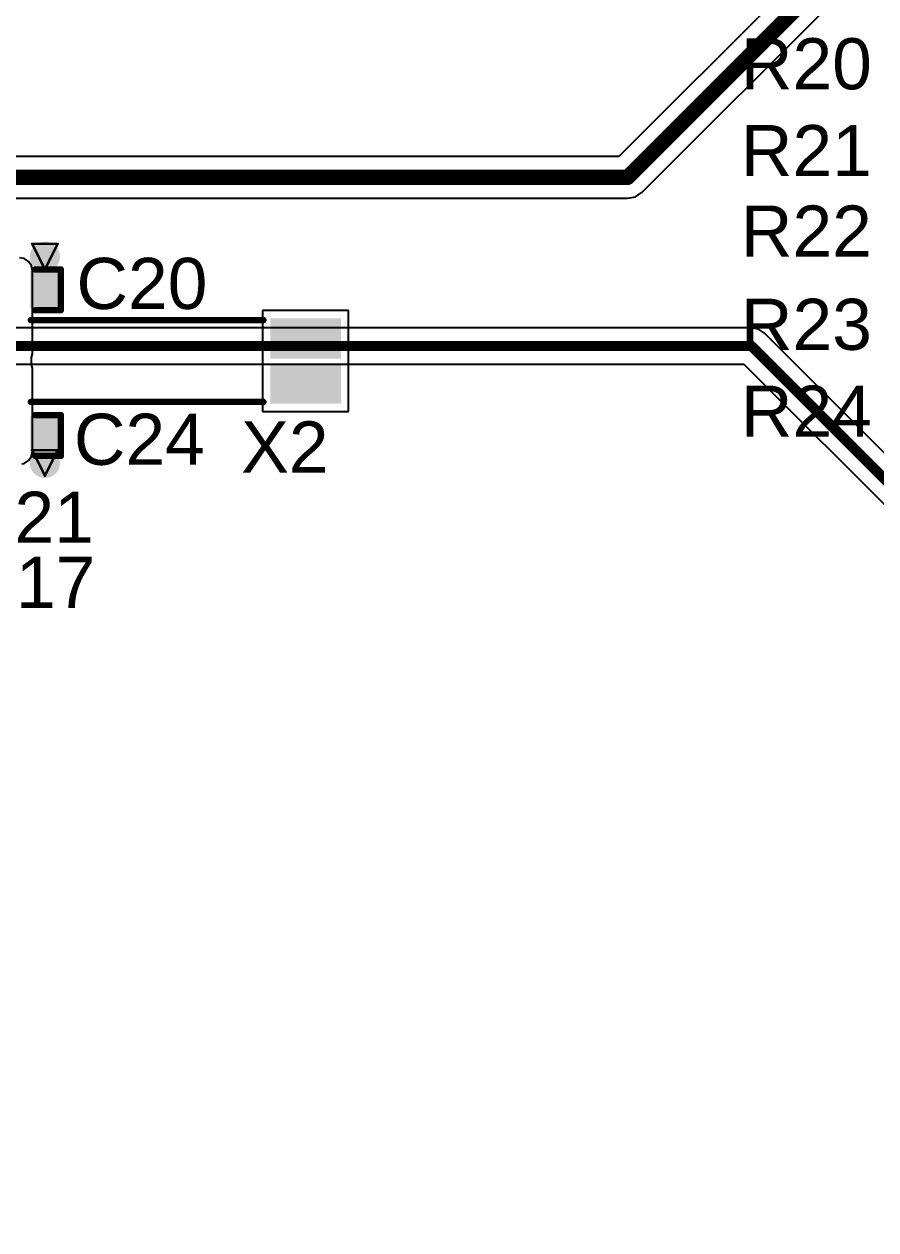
# Model space of a CAD drawing. Header units: inches. Extents: x -89 to 427, y -87 to 99.
# Drawn here: x -61.91 to -44.98, y -24.13 to -0.15 of the extents above; entities that cross this region are included whole.
import ezdxf

# ---------------------------------------------------------------- set-up
doc = ezdxf.new("R2010")
doc.units = ezdxf.units.IN
for name, color, linetype in [('Board_Outline', 56, 'Continuous'), ('Bottom Layer', 5, 'Continuous'), ('Drill Drawing', 1, 'Continuous'), ('Top Layer', 1, 'Continuous'), ('Top Overlay', 2, 'Continuous'), ('Top Paste', 8, 'Continuous'), ('Top Solder', 216, 'Continuous'), ('Via Holes', 16, 'Continuous')]:
    doc.layers.add(name, color=color, linetype=linetype)
doc.styles.add('Arial', font='', dxfattribs={"height": 0.2})
doc.styles.get('Arial').set_extended_font_data('Arial')

msp = doc.modelspace()

# ---------------------------------------------------------------- hatches: boundary and pattern name
at = {"layer": 'Bottom Layer'}
h = msp.add_hatch(color=5, dxfattribs=at)
edge = h.paths.add_edge_path()
edge.add_arc((-61.493, -4.775), 0.3, 0, 360)
h = msp.add_hatch(color=5, dxfattribs=at)
edge = h.paths.add_edge_path()
edge.add_arc((-61.493, -8.877), 0.3, 0, 360)
at = {"layer": 'Top Layer'}
h = msp.add_hatch(color=1, dxfattribs=at)
edge = h.paths.add_edge_path()
edge.add_arc((-61.493, -4.775), 0.3, 0, 360)
for points in [[(-61.722, -5.753), (-61.722, -5.118), (-61.265, -5.118), (-61.265, -5.753)], [(-56.911, -6.101), (-55.711, -6.101), (-55.711, -6.701), (-56.911, -6.701)], [(-56.911, -7.001), (-55.711, -7.001), (-55.711, -7.601), (-56.911, -7.601)], [(-61.722, -8.649), (-61.722, -8.014), (-61.265, -8.014), (-61.265, -8.649)]]:
    msp.add_hatch(color=1, dxfattribs=at).paths.add_polyline_path(points)
h = msp.add_hatch(color=1, dxfattribs=at)
edge = h.paths.add_edge_path()
edge.add_arc((-61.493, -8.877), 0.3, 0, 360)
at = {"layer": 'Top Paste'}
for points in [[(-61.722, -5.753), (-61.722, -5.118), (-61.265, -5.118), (-61.265, -5.753)], [(-56.911, -6.101), (-55.711, -6.101), (-55.711, -6.701), (-56.911, -6.701)], [(-56.911, -7.001), (-55.711, -7.001), (-55.711, -7.601), (-56.911, -7.601)], [(-61.722, -8.649), (-61.722, -8.014), (-61.265, -8.014), (-61.265, -8.649)]]:
    msp.add_hatch(color=8, dxfattribs=at).paths.add_polyline_path(points)
at = {"layer": 'Top Solder'}
for points in [[(-61.782, -5.813), (-61.782, -5.058), (-61.205, -5.058), (-61.205, -5.813)], [(-57.013, -5.999), (-55.609, -5.999), (-55.609, -6.802), (-57.013, -6.802)], [(-57.013, -6.899), (-55.609, -6.899), (-55.609, -7.702), (-57.013, -7.702)], [(-61.782, -8.709), (-61.782, -7.954), (-61.205, -7.954), (-61.205, -8.709)]]:
    msp.add_hatch(color=216, dxfattribs=at).paths.add_polyline_path(points)
at = {"layer": 'Via Holes'}
h = msp.add_hatch(color=7, dxfattribs=at)
edge = h.paths.add_edge_path()
edge.add_arc((-61.493, -4.775), 0.15, 0, 360)
h = msp.add_hatch(color=7, dxfattribs=at)
edge = h.paths.add_edge_path()
edge.add_arc((-61.493, -8.877), 0.15, 0, 360)

# ---------------------------------------------------------------- linework, layer by layer
at = {"layer": 'Board_Outline'}
msp.add_lwpolyline([(87.312, 0, 0.254, 0.254, 1), (-87.312, 0, 0.254, 0.254, 1)], format="xyseb", close=True, dxfattribs=at)
at = {"layer": 'Bottom Layer'}
for p, q in [((-46.414, 0.883), (-50.083, -2.786)), ((-49.618, -3.493), (-45.706, 0.418)), ((-50.083, -2.786), (-64.452, -2.786)), ((-49.911, -3.615), (-49.752, -3.583)), ((-49.752, -3.583), (-49.618, -3.493)), ((-64.452, -3.615), (-49.911, -3.615)), ((-47.447, -6.191), (-64.781, -6.191)), ((-47.308, -6.218), (-47.447, -6.191)), ((-47.447, -6.191), (-47.447, -6.191)), ((-47.191, -6.297), (-47.308, -6.218)), ((-40.892, -12.596), (-47.191, -6.297)), ((-64.781, -6.916), (-47.597, -6.916)), ((-47.597, -6.916), (-41.511, -13.003))]:
    msp.add_line(p, q, dxfattribs=at)
for points in [[(-49.911, -3.2, 0.305, 0.305, 0), (-45.999, 0.711, 0.305, 0.305, 0)], [(-64.821, -3.2, 0.305, 0.305, 0), (-49.911, -3.2, 0.305, 0.305, 0)], [(-65.202, -6.553, 0.203, 0.203, 0), (-47.447, -6.553, 0.203, 0.203, 0)], [(-47.447, -6.553, 0.203, 0.203, 0), (-41.148, -12.852, 0.203, 0.203, 0)]]:
    msp.add_lwpolyline(points, format="xyseb", dxfattribs=at)
for points in [[(-49.987, -3.2, 0.152, 0.152, 1), (-49.835, -3.2, 0.152, 0.152, 1)], [(-49.987, -3.2, 0.152, 0.152, 1), (-49.835, -3.2, 0.152, 0.152, 1)], [(-47.498, -6.553, 0.102, 0.102, 1), (-47.396, -6.553, 0.102, 0.102, 1)], [(-47.498, -6.553, 0.102, 0.102, 1), (-47.396, -6.553, 0.102, 0.102, 1)]]:
    msp.add_lwpolyline(points, format="xyseb", close=True, dxfattribs=at)
at = {"layer": 'Drill Drawing'}
for points in [[(-61.747, -4.521, 0.0508, 0.0508, 0), (-61.239, -4.521, 0.0508, 0.0508, 0)], [(-61.747, -4.521, 0.0508, 0.0508, 0), (-61.493, -5.029, 0.0508, 0.0508, 0)], [(-61.493, -5.029, 0.0508, 0.0508, 0), (-61.239, -4.521, 0.0508, 0.0508, 0)], [(-61.747, -8.623, 0.0508, 0.0508, 0), (-61.239, -8.623, 0.0508, 0.0508, 0)], [(-61.747, -8.623, 0.0508, 0.0508, 0), (-61.493, -9.131, 0.0508, 0.0508, 0)], [(-61.493, -9.131, 0.0508, 0.0508, 0), (-61.239, -8.623, 0.0508, 0.0508, 0)]]:
    msp.add_lwpolyline(points, format="xyseb", dxfattribs=at)
for points in [[(-61.76, -4.521, 0.0254, 0.0254, 1), (-61.735, -4.521, 0.0254, 0.0254, 1)], [(-61.76, -4.521, 0.0254, 0.0254, 1), (-61.735, -4.521, 0.0254, 0.0254, 1)], [(-61.252, -4.521, 0.0254, 0.0254, 1), (-61.227, -4.521, 0.0254, 0.0254, 1)], [(-61.252, -4.521, 0.0254, 0.0254, 1), (-61.227, -4.521, 0.0254, 0.0254, 1)], [(-61.506, -5.029, 0.0254, 0.0254, 1), (-61.481, -5.029, 0.0254, 0.0254, 1)], [(-61.506, -5.029, 0.0254, 0.0254, 1), (-61.481, -5.029, 0.0254, 0.0254, 1)], [(-61.76, -8.623, 0.0254, 0.0254, 1), (-61.735, -8.623, 0.0254, 0.0254, 1)], [(-61.76, -8.623, 0.0254, 0.0254, 1), (-61.735, -8.623, 0.0254, 0.0254, 1)], [(-61.252, -8.623, 0.0254, 0.0254, 1), (-61.227, -8.623, 0.0254, 0.0254, 1)], [(-61.252, -8.623, 0.0254, 0.0254, 1), (-61.227, -8.623, 0.0254, 0.0254, 1)], [(-61.506, -9.131, 0.0254, 0.0254, 1), (-61.481, -9.131, 0.0254, 0.0254, 1)], [(-61.506, -9.131, 0.0254, 0.0254, 1), (-61.481, -9.131, 0.0254, 0.0254, 1)]]:
    msp.add_lwpolyline(points, format="xyseb", close=True, dxfattribs=at)
at = {"layer": 'Top Layer'}
for p, q in [((-61.902, -4.815), (-62.001, -4.796)), ((-61.818, -4.871), (-61.902, -4.815)), ((-61.762, -4.955), (-61.818, -4.871)), ((-61.742, -5.055), (-61.762, -4.955)), ((-61.742, -6.706), (-61.742, -5.055)), ((-55.457, -5.847), (-57.165, -5.847)), ((-57.165, -5.847), (-57.165, -6.955)), ((-55.457, -6.955), (-55.457, -5.847)), ((-61.757, -6.779), (-61.742, -6.706)), ((-61.757, -6.923), (-61.757, -6.779)), ((-61.742, -6.996), (-61.757, -6.923)), ((-61.742, -8.647), (-61.742, -6.996)), ((-57.165, -6.955), (-57.165, -7.855)), ((-55.457, -7.855), (-55.457, -6.955)), ((-57.165, -7.855), (-55.457, -7.855)), ((-61.902, -8.886), (-61.818, -8.83)), ((-61.818, -8.83), (-61.762, -8.746)), ((-61.762, -8.746), (-61.742, -8.647)), ((-61.951, -8.896), (-61.902, -8.886))]:
    msp.add_line(p, q, dxfattribs=at)
at = {"layer": 'Top Overlay'}
for points in [[(-61.684, -5.029, 0.127, 0.127, 0), (-61.176, -5.029, 0.127, 0.127, 0)], [(-61.176, -5.842, 0.127, 0.127, 0), (-61.176, -5.029, 0.127, 0.127, 0)], [(-61.772, -6.038, 0.127, 0.127, 0), (-57.15, -6.038, 0.127, 0.127, 0)], [(-61.684, -5.842, 0.127, 0.127, 0), (-61.176, -5.842, 0.127, 0.127, 0)], [(-61.772, -7.664, 0.127, 0.127, 0), (-57.15, -7.664, 0.127, 0.127, 0)], [(-61.684, -7.925, 0.127, 0.127, 0), (-61.176, -7.925, 0.127, 0.127, 0)], [(-61.176, -8.738, 0.127, 0.127, 0), (-61.176, -7.925, 0.127, 0.127, 0)], [(-61.684, -8.738, 0.127, 0.127, 0), (-61.176, -8.738, 0.127, 0.127, 0)]]:
    msp.add_lwpolyline(points, format="xyseb", dxfattribs=at)
for points in [[(-61.716, -5.029, 0.0635, 0.0635, 1), (-61.652, -5.029, 0.0635, 0.0635, 1)], [(-61.208, -5.029, 0.0635, 0.0635, 1), (-61.144, -5.029, 0.0635, 0.0635, 1)], [(-61.208, -5.029, 0.0635, 0.0635, 1), (-61.144, -5.029, 0.0635, 0.0635, 1)], [(-61.804, -6.038, 0.0635, 0.0635, 1), (-61.741, -6.038, 0.0635, 0.0635, 1)], [(-61.716, -5.842, 0.0635, 0.0635, 1), (-61.652, -5.842, 0.0635, 0.0635, 1)], [(-61.208, -5.842, 0.0635, 0.0635, 1), (-61.144, -5.842, 0.0635, 0.0635, 1)], [(-61.208, -5.842, 0.0635, 0.0635, 1), (-61.144, -5.842, 0.0635, 0.0635, 1)], [(-57.181, -6.038, 0.0635, 0.0635, 1), (-57.118, -6.038, 0.0635, 0.0635, 1)], [(-61.804, -7.664, 0.0635, 0.0635, 1), (-61.741, -7.664, 0.0635, 0.0635, 1)], [(-57.181, -7.664, 0.0635, 0.0635, 1), (-57.118, -7.664, 0.0635, 0.0635, 1)], [(-61.716, -7.925, 0.0635, 0.0635, 1), (-61.652, -7.925, 0.0635, 0.0635, 1)], [(-61.208, -7.925, 0.0635, 0.0635, 1), (-61.144, -7.925, 0.0635, 0.0635, 1)], [(-61.208, -7.925, 0.0635, 0.0635, 1), (-61.144, -7.925, 0.0635, 0.0635, 1)], [(-61.716, -8.738, 0.0635, 0.0635, 1), (-61.652, -8.738, 0.0635, 0.0635, 1)], [(-61.208, -8.738, 0.0635, 0.0635, 1), (-61.144, -8.738, 0.0635, 0.0635, 1)], [(-61.208, -8.738, 0.0635, 0.0635, 1), (-61.144, -8.738, 0.0635, 0.0635, 1)]]:
    msp.add_lwpolyline(points, format="xyseb", close=True, dxfattribs=at)

# ---------------------------------------------------------------- texts
at = {"layer": 'Top Overlay', "style": 'Arial'}
for s, p in [('R20', (-47.658, -1.448)), ('R21', (-47.658, -3.175)), ('R22', (-47.658, -4.775)), ('C20', (-60.866, -5.816)), ('R23', (-47.658, -6.629)), ('R24', (-47.658, -8.357)), ('C24', (-60.917, -8.915)), ('X2', (-57.59, -9.068)), ('C21', (-63.123, -10.465)), ('C17', (-63.093, -11.76))]:
    msp.add_text(s, height=1.016, dxfattribs=at).set_placement(p)

doc.saveas('drawing.dxf')
